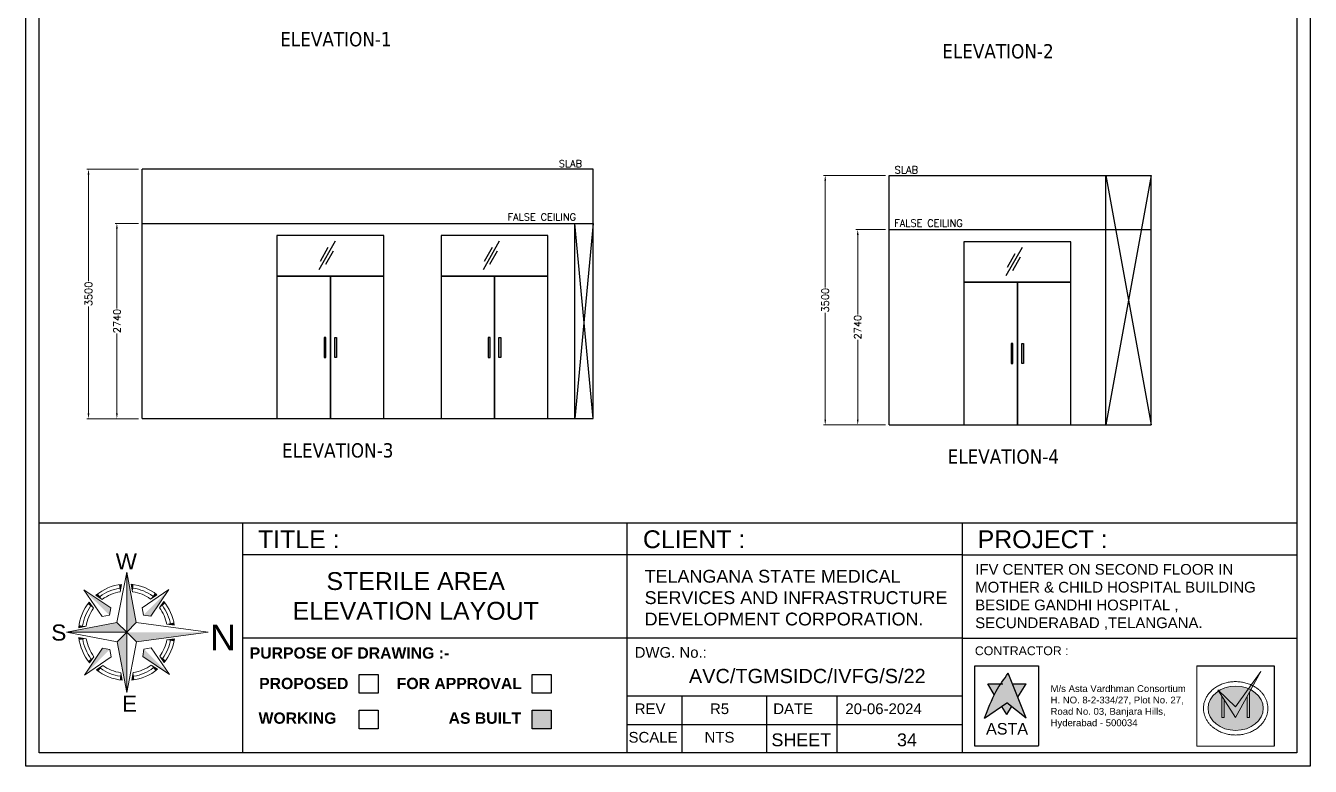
# Model space of a CAD drawing. Header units: millimetres. Extents: x 3552052 to 4144896, y -707811 to -630695.
# Drawn here: x 4084420 to 4102444, y -704965 to -694575 of the extents above; entities that cross this region are included whole.
import ezdxf
from ezdxf.enums import TextEntityAlignment as Align

# ---------------------------------------------------------------- set-up
doc = ezdxf.new("R2010")
doc.units = ezdxf.units.MM
doc.header["$LTSCALE"] = 6
doc.header["$MEASUREMENT"] = 0
doc.layers.get('0').update_dxf_attribs({"linetype": 'CONTINUOUS', "lineweight": 0})
doc.layers.get('Defpoints').update_dxf_attribs({"linetype": 'CONTINUOUS', "lineweight": 0})
for name, color, linetype, lineweight in [('0.0', 8, 'CONTINUOUS', 0), ('ELE-SOCKET NMBERING', 7, 'CONTINUOUS', 9), ('formate text', 8, 'CONTINUOUS', 0), ('hatch', 252, 'CONTINUOUS', 0), ('MEP_HVAC_RA_DUCT', 1, 'CONTINUOUS', 0), ('MEP_HVAC_TEXT', 7, 'CONTINUOUS', 0), ('SECTION', 251, 'CONTINUOUS', 0), ('TITLE', 7, 'CONTINUOUS', 0), ('WALL', 8, 'CONTINUOUS', 0)]:
    doc.layers.add(name, color=color, linetype=linetype, lineweight=lineweight)
doc.styles.add('Annotation', font='tahoma.ttf')
doc.styles.add('ARIAL', font='arial.ttf')
doc.styles.add('FORMATE', font='arialbd.ttf')
doc.styles.add('ROMANS', font='romans.shx')
doc.styles.add('style3', font='arialbd.ttf')
doc.dimstyles.new('AEPL1', dxfattribs={"dimtxt": 100, "dimasz": 75, "dimexe": 25, "dimexo": 50, "dimtad": 0, "dimdec": 0, "dimtxsty": 'ROMANS', "dimcen": 2.5, "dimclrd": 7, "dimclre": 7, "dimclrt": 7, "dimadec": 0, "dimazin": 0, "dimtfac": 1, "dimtdec": 0, "dimtmove": 0, "dimatfit": 3, "dimfxl": 1, "dimlwd": 0, "dimlwe": 0, "dimarcsym": 0})

# ---------------------------------------------------------------- blocks, each defined once
blk = doc.blocks.new('*D814')
at = {"layer": 'Defpoints', "color": 0, "transparency": 16777216}
for p in [(4086053, -697348), (4085700, -700088), (4086053, -700088)]:
    blk.add_point(p, dxfattribs=at)
at = {"layer": 'WALL', "color": 7, "lineweight": 0, "transparency": 16777216}
for p, q in [((4086003, -697348), (4085675, -697348)), ((4085700, -697423), (4085700, -698541)), ((4085700, -700013), (4085700, -698895)), ((4086003, -700088), (4085675, -700088))]:
    blk.add_line(p, q, dxfattribs=at)
at = {"layer": 'WALL', "color": 7, "transparency": 16777216}
for points in [[(4085687, -697423), (4085712, -697423), (4085700, -697348)], [(4085687, -700013), (4085712, -700013), (4085700, -700088)]]:
    blk.add_solid(points, dxfattribs=at)
at = {"layer": 'WALL', "color": 7, "lineweight": -3, "transparency": 16777216, "insert": (4085700, -698718), "char_height": 100, "attachment_point": 5, "rotation": 90, "style": 'ROMANS'}
blk.add_mtext('2740', dxfattribs=at)
blk = doc.blocks.new('*D815')
at = {"layer": 'Defpoints', "color": 0, "transparency": 16777216}
for p in [(4086053, -696588), (4085302, -700088), (4086053, -700088)]:
    blk.add_point(p, dxfattribs=at)
at = {"layer": 'WALL', "color": 7, "lineweight": 0, "transparency": 16777216}
for p, q in [((4086003, -696588), (4085277, -696588)), ((4085302, -696663), (4085302, -698161)), ((4085302, -700013), (4085302, -698515)), ((4086003, -700088), (4085277, -700088))]:
    blk.add_line(p, q, dxfattribs=at)
at = {"layer": 'WALL', "color": 7, "transparency": 16777216}
for points in [[(4085289, -696663), (4085314, -696663), (4085302, -696588)], [(4085289, -700013), (4085314, -700013), (4085302, -700088)]]:
    blk.add_solid(points, dxfattribs=at)
at = {"layer": 'WALL', "color": 7, "lineweight": -3, "transparency": 16777216, "insert": (4085302, -698338), "char_height": 100, "attachment_point": 5, "rotation": 90, "style": 'ROMANS'}
blk.add_mtext('3500', dxfattribs=at)
blk = doc.blocks.new('*D816')
at = {"layer": 'Defpoints', "color": 0, "transparency": 16777216}
for p in [(4096536, -697435, 0), (4096094, -700175), (4096536, -700175, 0)]:
    blk.add_point(p, dxfattribs=at)
at = {"layer": 'WALL', "color": 7, "lineweight": 0, "transparency": 16777216}
for p, q in [((4096486, -697435), (4096069, -697435)), ((4096094, -697510), (4096094, -698628)), ((4096094, -700100), (4096094, -698982)), ((4096486, -700175), (4096069, -700175))]:
    blk.add_line(p, q, dxfattribs=at)
at = {"layer": 'WALL', "color": 7, "transparency": 16777216}
for points in [[(4096082, -697510), (4096107, -697510), (4096094, -697435)], [(4096082, -700100), (4096107, -700100), (4096094, -700175)]]:
    blk.add_solid(points, dxfattribs=at)
at = {"layer": 'WALL', "color": 7, "lineweight": -3, "transparency": 16777216, "insert": (4096094, -698805), "char_height": 100, "attachment_point": 5, "rotation": 90, "style": 'ROMANS'}
blk.add_mtext('2740', dxfattribs=at)
blk = doc.blocks.new('*D817')
at = {"layer": 'Defpoints', "color": 0, "transparency": 16777216}
for p in [(4096536, -696675, 0), (4095638, -700175), (4096536, -700175, 0)]:
    blk.add_point(p, dxfattribs=at)
at = {"layer": 'WALL', "color": 7, "lineweight": 0, "transparency": 16777216}
for p, q in [((4096486, -696675), (4095613, -696675)), ((4095638, -696750), (4095638, -698248)), ((4095638, -700100), (4095638, -698602)), ((4096486, -700175), (4095613, -700175))]:
    blk.add_line(p, q, dxfattribs=at)
at = {"layer": 'WALL', "color": 7, "transparency": 16777216}
for points in [[(4095626, -696750), (4095651, -696750), (4095638, -696675)], [(4095626, -700100), (4095651, -700100), (4095638, -700175)]]:
    blk.add_solid(points, dxfattribs=at)
at = {"layer": 'WALL', "color": 7, "lineweight": -3, "transparency": 16777216, "insert": (4095638, -698425), "char_height": 100, "attachment_point": 5, "rotation": 90, "style": 'ROMANS'}
blk.add_mtext('3500', dxfattribs=at)
blk = doc.blocks.new('A$C4A7C6C7E')
at = {"layer": 'TITLE', "color": 8, "lineweight": 5}
for p, q in [((-4207, 4144), (0, 26095)), ((0, 26095), (0, 0)), ((0, 0), (0, 26095)), ((4144, 4207), (0, 26095)), ((-6941, 10518), (-18592, 18312)), ((-10622, 6781), (-18592, 18312)), ((-2825, 17519), (-2234, 20757)), ((2559, 17560), (1919, 20788)), ((6781, 10622), (18312, 18592)), ((10518, 6941), (18312, 18592)), ((-14385, 10390), (-16257, 13098)), ((-10607, 14226), (-13343, 16056)), ((10390, 14385), (13098, 16257)), ((14226, 10607), (16056, 13343)), ((-7437, 7325), (-10622, 6781)), ((-7437, 7325), (-6941, 10518)), ((7325, 7437), (6781, 10622)), ((7325, 7437), (10518, 6941)), ((-4207, 4144), (-26095, 0)), ((0, 0), (-26095, 0)), ((-26095, 0), (0, 0)), ((-4144, -4207), (-26095, 0)), ((-17560, 2559), (-20788, 1919)), ((-4207, 4144), (0, 0)), ((0, 0), (-4207, 4144)), ((0, 0), (-4144, -4207)), ((-4144, -4207), (0, 0)), ((0, 0), (4144, 4207)), ((4144, 4207), (0, 0)), ((0, 0), (4207, -4144)), ((4207, -4144), (0, 0)), ((0, 0), (0, -26095)), ((0, -26095), (0, 0)), ((17394, 3514), (20646, 3095)), ((17394, 3514), (20646, 3095)), ((-17519, -2825), (-20757, -2234)), ((-4144, -4207), (0, -26095)), ((4207, -4144), (0, -26095)), ((17433, -3312), (20680, -2857)), ((17433, -3312), (20680, -2857)), ((17434, -3310), (20680, -2857)), ((-10518, -6941), (-18312, -18592)), ((-6781, -10622), (-18312, -18592)), ((-14226, -10607), (-16056, -13343)), ((-7325, -7437), (-10518, -6941)), ((-7325, -7437), (-6781, -10622)), ((7437, -7325), (6941, -10518)), ((6941, -10518), (18592, -18312)), ((7437, -7325), (10622, -6781)), ((10622, -6781), (18592, -18312)), ((14385, -10390), (16257, -13098)), ((-10390, -14385), (-13098, -16257)), ((10607, -14226), (13343, -16056)), ((-2559, -17560), (-1919, -20788)), ((2825, -17519), (2234, -20757))]:
    blk.add_line(p, q, dxfattribs=at)
at = {"layer": 'TITLE', "color": 5}
for p in [(4144, 4207), (4207, -4144)]:
    blk.add_line(p, (35289, 0), dxfattribs=at)
at = {"layer": 'TITLE', "color": 8, "lineweight": 5}
for radius, start, end in [(20877, 96.14269, 129.72625), (19311, 99.1612, 126.70773), (17745, 99.1612, 126.70773), (20877, 51.14269, 84.72625), (17745, 54.16121, 81.70773), (19311, 54.16121, 81.70773), (20877, 141.14269, 174.72625), (19311, 144.16121, 171.70773), (19311, 9.85136, 36.70773), (20877, 8.52692, 39.72625), (17745, 144.16121, 171.70773), (17745, 11.42181, 36.70773), (20877, 186.14269, 219.72625), (19311, 189.1612, 216.70773), (17745, 189.1612, 216.70773), (17745, 324.16121, 349.24868), (19311, 324.16121, 350.81434), (20877, 321.14269, 352.1348), (20877, 231.14269, 264.72625), (19311, 234.16121, 261.70773), (17745, 234.16121, 261.70773), (20877, 276.14269, 309.72625), (17745, 279.1612, 306.70773), (19311, 279.1612, 306.70773)]:
    blk.add_arc((0, 0), radius, start, end, dxfattribs=at)
for points in [[(0, 26095), (4144, 4207), (0, 0)], [(-18592, 18312), (-6941, 10518), (-7437, 7325)], [(-13343, 16056), (-12479, 16737), (-10607, 14226)], [(-3324, 20610), (-2234, 20757), (-2825, 17519)], [(3011, 20658), (1919, 20788), (2559, 17560)], [(18312, 18592), (10518, 6941), (7325, 7437)], [(13098, 16257), (12223, 16924), (10390, 14385)], [(-16257, 13098), (-16924, 12223), (-14385, 10390)], [(16056, 13343), (16737, 12479), (14226, 10607)], [(-26095, 0), (-4207, 4144), (0, 0)], [(-20658, 3011), (-20788, 1919), (-17560, 2559)], [(0, -26095), (-4144, -4207), (0, 0)], [(20646, 3095), (20457, 4167), (17394, 3514)], [(-20610, -3324), (-20757, -2234), (-17519, -2825)], [(20680, -2857), (20503, -3930), (17433, -3312)], [(-18312, -18592), (-10518, -6941), (-7325, -7437)], [(-16056, -13343), (-16737, -12479), (-14226, -10607)], [(18592, -18312), (6941, -10518), (7437, -7325)], [(16257, -13098), (16924, -12223), (14385, -10390)], [(-13098, -16257), (-12223, -16924), (-10390, -14385)], [(13343, -16056), (12479, -16737), (10607, -14226)], [(-3011, -20658), (-1919, -20788), (-2559, -17560)], [(3324, -20610), (2234, -20757), (2825, -17519)]]:
    blk.add_solid(points, dxfattribs=at)
at = {"layer": 'TITLE', "color": 5}
blk.add_solid([(35289, 0), (4207, -4144), (0, 0)], dxfattribs=at)
blk = doc.blocks.new('IVF-CONTRACTOR')
at = {"lineweight": -3, "true_color": 0x293189}
h = blk.add_hatch(color=177, dxfattribs=at)
h.dxf.hatch_style = 1
edge = h.paths.add_edge_path()
edge.add_spline(control_points=[(3037286, -1386527), (3037185, -1386667), (3036944, -1387001), (3036801, -1387388), (3036719, -1387609)], knot_values=[0, 0, 0, 0, 519.520055, 1226.818077, 1226.818077, 1226.818077, 1226.818077], degree=3, periodic=0)
edge.add_line((3036719, -1387609), (3037255, -1387240))
edge.add_line((3037255, -1387240), (3037717, -1387609))
edge.add_line((3037717, -1387609), (3037286, -1386527))
at = {"lineweight": -3, "true_color": 0xc7c8ca}
h = blk.add_hatch(color=9, dxfattribs=at)
h.dxf.hatch_style = 1
edge = h.paths.add_edge_path()
edge.add_spline(control_points=[(3036953, -1387033), (3036967, -1387008), (3037022, -1386919), (3037088, -1386836), (3037139, -1386779)], knot_values=[3356.588859, 3356.588859, 3356.588859, 3356.588859, 3831.174934, 5081.098827, 5081.098827, 5081.098827, 5081.098827], degree=3, periodic=0)
edge.add_line((3037139, -1386779), (3036793, -1386779))
edge.add_line((3036793, -1386779), (3036953, -1387033))
h.paths.add_polyline_path([(3037717, -1386779), (3037386, -1386779), (3037515, -1387102)])
h.paths.add_polyline_path([(3037370, -1387332), (3037255, -1387240), (3037134, -1387323), (3037255, -1387517)])
at = {"true_color": 0xed1f24}
h = blk.add_hatch(color=240, dxfattribs=at)
h.dxf.hatch_style = 1
edge = h.paths.add_edge_path()
edge.add_line((3042329, -1386921), (3042349, -1386951))
edge.add_ellipse((3042760, -1387369), major_axis=(-665, 0), ratio=0.800236, start_angle=-52.6357, end_angle=-51.8324, ccw=False)
edge.add_line((3042356, -1386946), (3042329, -1386921))
at = {"layer": '0.0', "true_color": 0xed1f24}
h = blk.add_hatch(color=240, dxfattribs=at)
h.dxf.hatch_style = 1
edge = h.paths.add_edge_path()
edge.add_line((3042760, -1387590), (3043125, -1386925))
edge.add_ellipse((3042760, -1387369), major_axis=(-665, 0), ratio=0.800236, start_angle=-123.3804, end_angle=-117.8517)
edge.add_line((3043070, -1386899), (3042760, -1387331))
edge.add_line((3042760, -1387331), (3042356, -1386946))
edge.add_ellipse((3042760, -1387369), major_axis=(-665, 0), ratio=0.800236, start_angle=-52.6357, end_angle=-51.8324)
edge.add_line((3042349, -1386951), (3042760, -1387590))
edge = h.paths.add_edge_path()
edge.add_spline(control_points=[(3043179, -1386828), (3043165, -1386821), (3043150, -1386814), (3043136, -1386807)], knot_values=[-2.156071, -2.156071, -2.156071, -2.156071, -2.090953, -2.090953, -2.090953, -2.090953], degree=3, periodic=0)
edge.add_line((3043136, -1386807), (3043070, -1386899))
edge.add_ellipse((3042760, -1387369), major_axis=(-665, 0), ratio=0.800236, start_angle=-123.3804, end_angle=-117.8517, ccw=False)
edge.add_line((3043125, -1386925), (3043179, -1386828))
edge = h.paths.add_edge_path()
edge.add_line((3043367, -1386486), (3043136, -1386807))
edge.add_spline(control_points=[(3043136, -1386807), (3043150, -1386814), (3043165, -1386821), (3043179, -1386828)], knot_values=[-2.156071, -2.156071, -2.156071, -2.156071, -2.090953, -2.090953, -2.090953, -2.090953], degree=3, periodic=0)
edge.add_line((3043179, -1386828), (3043367, -1386486))
at = {"layer": '0.0', "true_color": 0x139b48}
h = blk.add_hatch(color=114, dxfattribs=at)
h.dxf.hatch_style = 1
edge = h.paths.add_edge_path()
edge.add_ellipse((3042760, -1387369), major_axis=(-665, 0), ratio=0.800236, start_angle=-51.8324, end_angle=236.6196)
edge.add_line((3043125, -1386925), (3043091, -1386988))
edge.add_line((3043091, -1386988), (3043091, -1387590))
edge.add_line((3043091, -1387590), (3043036, -1387590))
edge.add_line((3043036, -1387590), (3043036, -1387088))
edge.add_line((3043036, -1387088), (3042760, -1387590))
edge.add_line((3042760, -1387590), (3042484, -1387160))
edge.add_line((3042484, -1387160), (3042484, -1387590))
edge.add_line((3042484, -1387590), (3042428, -1387590))
edge.add_line((3042428, -1387590), (3042428, -1387075))
edge.add_line((3042428, -1387075), (3042349, -1386951))
edge = h.paths.add_edge_path()
edge.add_ellipse((3042760, -1387369), major_axis=(-665, 0), ratio=0.800236, start_angle=-117.8517, end_angle=-52.6357)
edge.add_line((3042356, -1386946), (3042760, -1387331))
edge.add_line((3042760, -1387331), (3043070, -1386899))
at = {"layer": '0.0', "true_color": 0x000000}
h = blk.add_hatch(color=18, dxfattribs=at)
h.dxf.hatch_style = 1
h.paths.add_polyline_path([(3042484, -1387160), (3042428, -1387075), (3042428, -1387590), (3042484, -1387590)])
h.paths.add_polyline_path([(3043036, -1387590), (3043091, -1387590), (3043091, -1386988), (3043036, -1387088)])
at = {"lineweight": -3}
for p, q in [((3036484, -1386350), (3038013, -1386350)), ((3036484, -1388267), (3036484, -1386350)), ((3036485, -1386350), (3038009, -1386350)), ((3036485, -1388278), (3036485, -1386350)), ((3038013, -1386350), (3038013, -1388267)), ((3041829, -1386350), (3043688, -1386350)), ((3043688, -1386350), (3043688, -1388278)), ((3038011, -1388278), (3036483, -1388278))]:
    blk.add_line(p, q, dxfattribs=at)
at = {"color": 251, "lineweight": -3, "true_color": 0x636466}
for p, q in [((3037717, -1387609), (3037286, -1386527)), ((3036793, -1386779), (3037155, -1386779)), ((3036953, -1387033), (3036793, -1386779)), ((3037386, -1386779), (3037717, -1386779)), ((3037515, -1387102), (3037717, -1386779)), ((3036719, -1387609), (3037255, -1387240)), ((3037717, -1387609), (3037255, -1387240)), ((3037255, -1387517), (3037134, -1387323)), ((3037255, -1387517), (3037370, -1387332))]:
    blk.add_line(p, q, dxfattribs=at)
blk.add_spline([(3036719, -1387609), (3036998, -1386959), (3037286, -1386527)], degree=3, dxfattribs=at)
at = {"layer": '0.0'}
for p, q in [((3036485, -1386350), (3038009, -1386350)), ((3036485, -1388278), (3036485, -1386350)), ((3036485, -1388278), (3036485, -1386350)), ((3036485, -1386350), (3038009, -1386350)), ((3038013, -1386350), (3038013, -1388278)), ((3041829, -1386350), (3043688, -1386350)), ((3041829, -1388278), (3041829, -1386350)), ((3043688, -1386350), (3043688, -1388278)), ((3038009, -1388278), (3036485, -1388278)), ((3043688, -1388278), (3041829, -1388278))]:
    blk.add_line(p, q, dxfattribs=at)
at = {"layer": '0.0', "color": 18, "true_color": 0x000000}
for p, q in [((3042760, -1387590), (3043367, -1386486)), ((3042760, -1387331), (3043367, -1386486)), ((3042760, -1387590), (3042329, -1386921)), ((3042329, -1386921), (3042760, -1387331)), ((3042428, -1387075), (3042428, -1387590)), ((3042484, -1387590), (3042484, -1387160)), ((3043036, -1387088), (3043036, -1387590)), ((3043091, -1387590), (3043091, -1386988)), ((3042428, -1387590), (3042484, -1387590)), ((3043036, -1387590), (3043091, -1387590))]:
    blk.add_line(p, q, dxfattribs=at)
at = {"layer": '0.0'}
blk.add_ellipse((3042760, -1387369), major_axis=(-665, 0), ratio=0.800236, start_param=-3.141592653589793, end_param=3.141592653589793, dxfattribs=at)
blk.add_open_spline([(3043535, -1387369), (3043535, -1387353), (3043534, -1387336), (3043530, -1387296), (3043527, -1387272), (3043516, -1387226), (3043509, -1387202), (3043492, -1387157), (3043483, -1387135), (3043460, -1387092), (3043448, -1387071), (3043420, -1387031), (3043405, -1387011), (3043372, -1386974), (3043355, -1386956), (3043318, -1386922), (3043298, -1386906), (3043258, -1386875), (3043236, -1386861), (3043183, -1386829), (3043150, -1386812), (3043081, -1386783), (3043045, -1386771), (3042972, -1386750), (3042935, -1386742), (3042860, -1386731), (3042821, -1386728), (3042745, -1386726), (3042706, -1386727), (3042630, -1386735), (3042593, -1386741), (3042518, -1386757), (3042482, -1386768), (3042412, -1386794), (3042377, -1386809), (3042312, -1386843), (3042280, -1386862), (3042221, -1386905), (3042194, -1386928), (3042147, -1386974), (3042127, -1386996), (3042091, -1387042), (3042074, -1387067), (3042045, -1387117), (3042033, -1387143), (3042012, -1387197), (3042003, -1387225), (3041992, -1387276), (3041988, -1387299), (3041984, -1387347), (3041984, -1387371), (3041986, -1387418), (3041989, -1387442), (3041997, -1387489), (3042003, -1387512), (3042018, -1387557), (3042026, -1387580), (3042047, -1387623), (3042058, -1387645), (3042084, -1387686), (3042098, -1387706), (3042129, -1387744), (3042145, -1387762), (3042180, -1387798), (3042199, -1387814), (3042238, -1387846), (3042259, -1387861), (3042311, -1387894), (3042343, -1387912), (3042409, -1387944), (3042444, -1387957), (3042515, -1387980), (3042552, -1387989), (3042626, -1388003), (3042664, -1388007), (3042740, -1388012), (3042778, -1388012), (3042854, -1388008), (3042892, -1388003), (3042966, -1387989), (3043003, -1387980), (3043074, -1387958), (3043109, -1387944), (3043175, -1387913), (3043208, -1387895), (3043268, -1387856), (3043297, -1387834), (3043351, -1387787), (3043376, -1387761), (3043416, -1387713), (3043432, -1387690), (3043462, -1387643), (3043475, -1387619), (3043497, -1387569), (3043507, -1387543), (3043522, -1387491), (3043527, -1387464), (3043533, -1387415), (3043535, -1387392), (3043535, -1387369)], degree=3, knots=[-3.141593, -3.141593, -3.141593, -3.141593, -3.06788, -3.06788, -2.960953, -2.960953, -2.854026, -2.854026, -2.747099, -2.747099, -2.640172, -2.640172, -2.533245, -2.533245, -2.426319, -2.426319, -2.319392, -2.319392, -2.212465, -2.212465, -2.059875, -2.059875, -1.907286, -1.907286, -1.754697, -1.754697, -1.602107, -1.602107, -1.449518, -1.449518, -1.296928, -1.296928, -1.144339, -1.144339, -0.99175, -0.99175, -0.83916, -0.83916, -0.686571, -0.686571, -0.558641, -0.558641, -0.43071, -0.43071, -0.30278, -0.30278, -0.17485, -0.17485, -0.068516, -0.068516, 0.037819, 0.037819, 0.144154, 0.144154, 0.250488, 0.250488, 0.356823, 0.356823, 0.463157, 0.463157, 0.569492, 0.569492, 0.675826, 0.675826, 0.782161, 0.782161, 0.888495, 0.888495, 1.039928, 1.039928, 1.191361, 1.191361, 1.342794, 1.342794, 1.494227, 1.494227, 1.64566, 1.64566, 1.797093, 1.797093, 1.948526, 1.948526, 2.099959, 2.099959, 2.251392, 2.251392, 2.402825, 2.402825, 2.554258, 2.554258, 2.675591, 2.675591, 2.796924, 2.796924, 2.918258, 2.918258, 3.039591, 3.039591, 3.141593, 3.141593, 3.141593, 3.141593], dxfattribs=at)
at = {"lineweight": -3, "attachment_point": 1, "style": 'ARIAL'}
for s, width, gutter_width, insert, char_height in [('{\\C256;CONTRACTOR :}', 3919.85, 1060, (3036485, -1385878), 212.06), ('{\\C256;M/s Asta Vardhman Consortium\\PH. NO. 8-2-334/27, Plot No. 27, Road No. 03, Banjara Hills, Hyderabad - 500034}', 3696.75, 822, (3038306, -1386813), 164.38)]:
    blk.add_mtext_dynamic_manual_height_columns(s, width=width, gutter_width=gutter_width, heights=[0], dxfattribs=dict(at, insert=insert, char_height=char_height))
at = {"lineweight": 100, "insert": (3036754, -1387723), "char_height": 276.9, "attachment_point": 1, "style": 'ARIAL'}
blk.add_mtext_dynamic_manual_height_columns('ASTA', width=997.56, gutter_width=254, heights=[0], dxfattribs=at)

msp = doc.modelspace()

# ---------------------------------------------------------------- hatches: boundary and pattern name
at = {"lineweight": -3, "ltscale": 0.1}
h = msp.add_hatch(color=254, dxfattribs=at)
h.dxf.hatch_style = 1
h.paths.add_polyline_path([(4088607.9, -699228.3), (4088632.9, -699228.3), (4088632.9, -698947.1), (4088607.9, -698947.1)])
h = msp.add_hatch(color=254, dxfattribs=at)
h.dxf.hatch_style = 1
h.paths.add_polyline_path([(4088782.8, -699228.3), (4088757.8, -699228.3), (4088757.8, -698947.1), (4088782.8, -698947.1)])
h = msp.add_hatch(color=254, dxfattribs=at)
h.dxf.hatch_style = 1
h.paths.add_polyline_path([(4090910.8, -699228.3), (4090935.8, -699228.3), (4090935.8, -698947.1), (4090910.8, -698947.1)])
h = msp.add_hatch(color=254, dxfattribs=at)
h.dxf.hatch_style = 1
h.paths.add_polyline_path([(4091085.8, -699228.3), (4091060.8, -699228.3), (4091060.8, -698947.1), (4091085.8, -698947.1)])
h = msp.add_hatch(color=256, dxfattribs=at)
h.dxf.hatch_style = 1
h.paths.add_polyline_path([(4098246.3, -699315.5), (4098271.3, -699315.5), (4098271.3, -699034.3), (4098246.3, -699034.3)])
h = msp.add_hatch(color=256, dxfattribs=at)
h.dxf.hatch_style = 1
h.paths.add_polyline_path([(4098421.3, -699315.5), (4098396.3, -699315.5), (4098396.3, -699034.3), (4098421.3, -699034.3)])
at = {"layer": 'MEP_HVAC_TEXT', "lineweight": -3}
h = msp.add_hatch(color=1, dxfattribs=at)
h.dxf.hatch_style = 1
h.paths.add_polyline_path([(4091525.6, -704179.2), (4091525.6, -704439.8), (4091791.3, -704439.8), (4091791.3, -704179.2)])

# ---------------------------------------------------------------- linework, layer by layer
at = {"lineweight": -3}
for p, q in [((4102257.4, -701555.7), (4084607.1, -701555.7)), ((4084607.1, -704778.5), (4084607.1, -701555.7)), ((4092861.5, -704778.5), (4092861.5, -701555.7))]:
    msp.add_line(p, q, dxfattribs=at)
at = {"color": 7, "lineweight": 30}
msp.add_line((4102257.4, -704778.5), (4092861.5, -704778.5), dxfattribs=at)
for points in [[(4102444.2, -682002.2), (4102444.2, -704965.3), (4084420.3, -704965.3), (4084420.3, -682002.2)], [(4102257.4, -682189), (4102257.4, -704778.5), (4084607.1, -704778.5), (4084607.1, -682189)]]:
    msp.add_lwpolyline(points, close=True, dxfattribs=at)
at = {"color": 7, "lineweight": -3, "ltscale": 0.1}
for points in [[(4088607.9, -699228.3), (4088632.9, -699228.3), (4088632.9, -698947.1), (4088607.9, -698947.1)], [(4088782.8, -699228.3), (4088757.8, -699228.3), (4088757.8, -698947.1), (4088782.8, -698947.1)], [(4090910.8, -699228.3), (4090935.8, -699228.3), (4090935.8, -698947.1), (4090910.8, -698947.1)], [(4091085.8, -699228.3), (4091060.8, -699228.3), (4091060.8, -698947.1), (4091085.8, -698947.1)]]:
    msp.add_lwpolyline(points, close=True, dxfattribs=at)
at = {"color": 7, "lineweight": -3, "ltscale": 0.1, "elevation": 0}
for points in [[(4098246.3, -699315.5), (4098271.3, -699315.5), (4098271.3, -699034.3), (4098246.3, -699034.3)], [(4098421.3, -699315.5), (4098396.3, -699315.5), (4098396.3, -699034.3), (4098421.3, -699034.3)]]:
    msp.add_lwpolyline(points, close=True, dxfattribs=at)
at = {"layer": '0.0', "color": 7, "lineweight": 30, "elevation": -100}
for points in [[(4089100.3, -703676.8), (4089366, -703676.8), (4089366, -703937.3), (4089100.3, -703937.3)], [(4091525.6, -703676.8), (4091791.3, -703676.8), (4091791.3, -703937.3), (4091525.6, -703937.3)], [(4089100.3, -704179.2), (4089366, -704179.2), (4089366, -704439.8), (4089100.3, -704439.8)], [(4091525.6, -704179.2), (4091791.3, -704179.2), (4091791.3, -704439.8), (4091525.6, -704439.8)]]:
    msp.add_lwpolyline(points, close=True, dxfattribs=at)
at = {"layer": 'hatch', "color": 7, "lineweight": 30}
msp.add_line((4102257.4, -701554.9), (4102257.4, -704778.5), dxfattribs=at)
at = {"layer": 'MEP_HVAC_RA_DUCT', "color": 7, "lineweight": -3}
for points in [[(4087945.4, -698087.7), (4089445.4, -698087.7), (4089445.4, -697517.7), (4087945.4, -697517.7)], [(4090248.3, -698087.7), (4091748.3, -698087.7), (4091748.3, -697517.7), (4090248.3, -697517.7)], [(4087945.4, -700087.7), (4088695.4, -700087.7), (4088695.4, -698087.7), (4087945.4, -698087.7)], [(4088695.4, -700087.7), (4089445.4, -700087.7), (4089445.4, -698087.7), (4088695.4, -698087.7)], [(4090248.3, -700087.7), (4090998.3, -700087.7), (4090998.3, -698087.7), (4090248.3, -698087.7)], [(4090998.3, -700087.7), (4091748.3, -700087.7), (4091748.3, -698087.7), (4090998.3, -698087.7)]]:
    msp.add_lwpolyline(points, close=True, dxfattribs=at)
at = {"layer": 'MEP_HVAC_RA_DUCT', "color": 7, "lineweight": -3, "elevation": 0}
for points in [[(4097583.8, -698174.9), (4099083.8, -698174.9), (4099083.8, -697604.9), (4097583.8, -697604.9)], [(4097583.8, -700174.9), (4098333.8, -700174.9), (4098333.8, -698174.9), (4097583.8, -698174.9)], [(4098333.8, -700174.9), (4099083.8, -700174.9), (4099083.8, -698174.9), (4098333.8, -698174.9)]]:
    msp.add_lwpolyline(points, close=True, dxfattribs=at)
at = {"layer": 'MEP_HVAC_TEXT', "lineweight": -3}
for p, q in [((4087460, -701555.7), (4087460, -704778.5)), ((4097557.4, -701555.7), (4097557.4, -704778.5)), ((4092861.5, -701999.9), (4087460, -701999.9)), ((4097557.4, -701999.9), (4092861.5, -701999.9)), ((4097557.4, -701999.9), (4102257.4, -701999.9)), ((4092861.5, -703166.7), (4087460, -703166.7)), ((4097557.4, -703167.1), (4092857.4, -703166.7)), ((4097557.4, -703167.1), (4102257.4, -703166.7)), ((4092861.5, -703978.5), (4097557.4, -703978.5)), ((4093624.9, -703978.5), (4093624.9, -704778.5)), ((4094813.9, -703978.5), (4094813.9, -704778.5)), ((4095800.3, -703978.5), (4095800.3, -704778.5)), ((4092861.5, -704378.5), (4097557.4, -704378.5))]:
    msp.add_line(p, q, dxfattribs=at)
at = {"layer": 'SECTION', "color": 5, "lineweight": -3, "ltscale": 500}
for p, q in [((4088538.4, -697993.5), (4088766.8, -697593.8)), ((4088555.4, -697875.9), (4088665.1, -697684)), ((4090841.3, -697993.5), (4091069.7, -697593.8)), ((4090858.3, -697875.9), (4090968, -697684)), ((4088630.3, -697920.4), (4088738.6, -697730.9)), ((4090933.2, -697920.4), (4091041.5, -697730.9))]:
    msp.add_line(p, q, dxfattribs=at)
at = {"layer": 'SECTION', "lineweight": -3, "ltscale": 500}
for p, q in [((4098176.8, -698080.7, 0), (4098405.2, -697681, 0)), ((4098193.8, -697963.1, 0), (4098303.5, -697771.2, 0)), ((4098268.7, -698007.6, 0), (4098377, -697818.1, 0))]:
    msp.add_line(p, q, dxfattribs=at)
at = {"layer": 'WALL', "color": 7, "lineweight": 30}
for p, q in [((4086053.3, -700087.7), (4086053.3, -696587.7)), ((4092383.3, -696587.7), (4086053.3, -696587.7)), ((4092383.3, -700087.7), (4092383.3, -696587.7)), ((4096536.3, -700174.9, 0), (4096536.3, -696674.9, 0)), ((4096536.3, -696674.9, 0), (4100210.3, -696674.9, 0)), ((4099576.3, -700174.9), (4099576.3, -696674.9, 0)), ((4100210.3, -700174.9, 0), (4100210.3, -696674.9, 0)), ((4086053.3, -700087.7), (4086053.3, -697347.7)), ((4086053.3, -697347.7), (4092383.3, -697347.7)), ((4092123.3, -700087.7), (4092123.3, -697347.7)), ((4096536.3, -700174.9, 0), (4096536.3, -697434.9, 0)), ((4096536.3, -697434.9, 0), (4100210.3, -697434.9, 0)), ((4086053.3, -700087.7), (4092383.3, -700087.7)), ((4096536.3, -700174.9, 0), (4100210.3, -700174.9, 0))]:
    msp.add_line(p, q, dxfattribs=at)
at = {"layer": 'WALL', "color": 7, "lineweight": -3}
for p, q in [((4100210.3, -696674.9, 0), (4099576.3, -700174.9)), ((4099576.3, -696674.9, 0), (4100210.3, -700174.9, 0)), ((4092383.3, -697347.7), (4092123.3, -700087.7)), ((4092383.3, -700087.7), (4092123.3, -697347.7))]:
    msp.add_line(p, q, dxfattribs=at)

# ---------------------------------------------------------------- block references
at = {"color": 240, "lineweight": -3, "true_color": 0xed1f24, "xscale": 0.5830909662492498, "yscale": 0.5830909662492498, "zscale": 0.5830909662492498}
msp.add_blockref('IVF-CONTRACTOR', (2327191, 104810.7), dxfattribs=at)
at = {"layer": 'TITLE', "lineweight": -3, "extrusion": (1.31196e-09, -7.57547e-09, 1), "xscale": 0.03235129532987182, "yscale": 0.03235129532987182, "zscale": 0.03235129532987182}
msp.add_blockref('A$C4A7C6C7E', (4085837.3, -703084, 0), dxfattribs=at)

# ---------------------------------------------------------------- texts
at = {"lineweight": -3, "char_height": 200, "width": 2697.906, "attachment_point": 3, "style": 'Annotation'}
for s, insert in [('\\pxql;ELEVATION-1', (4090689.4, -694664)), ('\\pxql;ELEVATION-2', (4099977.9, -694833.7)), ('\\pxql;ELEVATION-3', (4090714.5, -700432.8)), ('\\pxql;ELEVATION-4', (4100053.1, -700520, 0))]:
    msp.add_mtext(s, dxfattribs=dict(at, insert=insert))
at = {"layer": 'ELE-SOCKET NMBERING', "color": 0, "lineweight": -3, "char_height": 100.004, "width": 2358.602, "attachment_point": 1, "style": 'Annotation'}
for s, insert in [('{\\Fromans|c0;SLAB}', (4091899.9, -696460.3)), ('{\\Fromans|c0;SLAB}', (4096613, -696547.5, 0)), ('{\\Fromans|c0;FALSE CEILING }', (4091181.7, -697207.6)), ('{\\Fromans|c0;FALSE CEILING }', (4096606.8, -697294.8, 0))]:
    msp.add_mtext(s, dxfattribs=dict(at, insert=insert))
at = {"layer": 'formate text', "color": 7, "lineweight": 30, "ltscale": 100, "style": 'style3'}
msp.add_text('PURPOSE OF DRAWING :-', height=158.21, dxfattribs=at).set_placement((4087563.9, -703454.5, -100))
at = {"layer": 'formate text', "color": 7, "lineweight": 30, "style": 'FORMATE'}
for s, p in [('PROPOSED ', (4089009.7, -703882.4, -100)), ('FOR APPROVAL', (4091382.4, -703882.4, -100)), ('WORKING', (4088780.3, -704368.5, -100)), ('AS BUILT', (4091372.7, -704368.5, -100))]:
    msp.add_text(s, height=158.21, dxfattribs=at).set_placement(p, align=Align.RIGHT)
at = {"layer": 'TITLE', "color": 7, "lineweight": 30, "style": 'ARIAL'}
for s, height, p in [('TITLE :', 250, (4087679.3, -701904.7)), ('CLIENT :', 250, (4093080.7, -701904.7)), ('PROJECT :', 250, (4097776.6, -701904.7)), ('W', 226.5, (4085682.8, -702202.3, 0)), ('S', 226.5, (4084779.5, -703201.9, 0)), ('DWG. No.:', 150, (4092964.1, -703442.1)), ('E', 226.5, (4085771.9, -704200.4, 0))]:
    msp.add_text(s, height=height, dxfattribs=at).set_placement(p)
at = {"layer": 'TITLE', "color": 5, "lineweight": -3, "style": 'ARIAL'}
msp.add_text('N', height=357.2, rotation=180, dxfattribs=at).set_placement((4087367.9, -702979.4, 0))
at = {"layer": 'TITLE', "color": 7, "lineweight": 30, "style": 'ARIAL'}
for s, height, p in [('REV', 150, (4093181, -704157.8)), ('R5', 150, (4094155.8, -704157.8)), ('DATE', 150, (4095188.5, -704157.8)), ('20-06-2024', 150, (4096456.6, -704157.8)), ('SCALE', 150, (4093222.4, -704557.8)), ('NTS', 150, (4094155, -704557.8)), ('SHEET', 180, (4095302.4, -704593.7)), ('34', 180, (4096785.1, -704593.7))]:
    msp.add_text(s, height=height, dxfattribs=at).set_placement(p, align=Align.MIDDLE_CENTER)
at = {"layer": 'TITLE', "color": 7, "lineweight": 30, "attachment_point": 1, "style": 'ARIAL'}
for s, width, gutter_width, insert, char_height in [('{\\C256;TELANGANA STATE MEDICAL SERVICES AND INFRASTRUCTURE DEVELOPMENT CORPORATION.}', 4493.629, 10, (4093104.5, -702209), 180), ('\\pxql;IFV CENTER ON SECOND FLOOR IN MOTHER & CHILD HOSPITAL BUILDING BESIDE GANDHI HOSPITAL , SECUNDERABAD ,TELANGANA. ', 4493.629, 10, (4097742.7, -702126.8), 150), ('\\pxqc;STERILE AREA ELEVATION LAYOUT', 4493.629, 10, (4087645.3, -702241.4), 250), ('\\pxqc;AVC/TGMSIDC/IVFG/S/22', 5392.273, 12, (4092690.6, -703598.4), 200)]:
    msp.add_mtext_dynamic_manual_height_columns(s, width=width, gutter_width=gutter_width, heights=[0], dxfattribs=dict(at, insert=insert, char_height=char_height))

# ---------------------------------------------------------------- dimensions: what is measured, and where the dimension line sits
at = {"layer": 'WALL', "color": 251, "lineweight": -3}
for base, p1, p2, picture, middle in [((4085301.8, -700087.7), (4086053.3, -696587.7), (4086053.3, -700087.7), '*D815', (4085301.8, -698337.7)), ((4095638.4, -700174.9), (4096536.3, -696674.9, 0), (4096536.3, -700174.9, 0), '*D817', (4095638.4, -698424.9)), ((4085699.6, -700087.7), (4086053.3, -697347.7), (4086053.3, -700087.7), '*D814', (4085699.6, -698717.7)), ((4096094.4, -700174.9), (4096536.3, -697434.9, 0), (4096536.3, -700174.9, 0), '*D816', (4096094.4, -698804.9))]:
    dim = msp.add_linear_dim(base=base, p1=p1, p2=p2, angle=90, dimstyle='AEPL1', dxfattribs=at)
    dim.commit()
    dim.dimension.update_dxf_attribs({"geometry": picture, "text_midpoint": middle})

doc.saveas('drawing.dxf')
